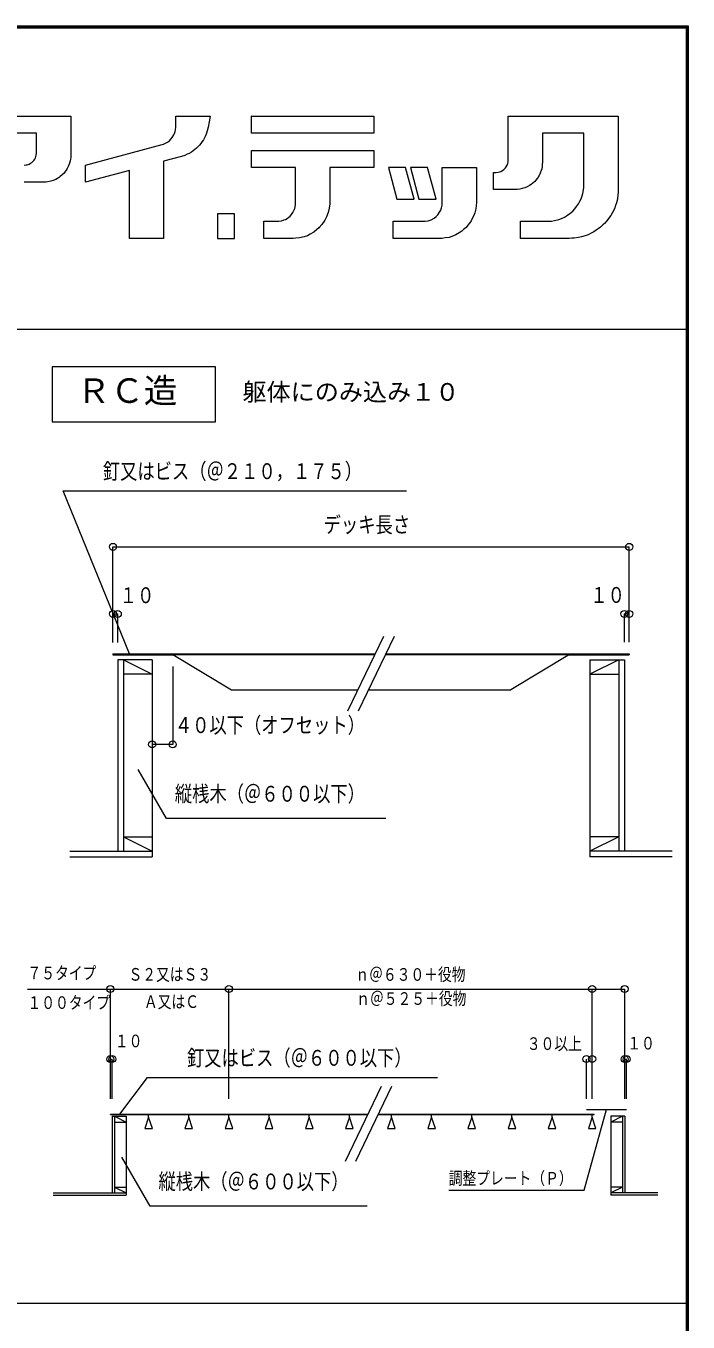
# Model space of a CAD drawing. Units: millimetres, scale not verified. Extents: x -282 to 282, y -197 to 197.
# Drawn here: x 213.2 to 282.5, y 61.4 to 196.9 of the extents above; entities that cross this region are included whole.
import ezdxf
from ezdxf.enums import TextEntityAlignment as Align

# ---------------------------------------------------------------- set-up
doc = ezdxf.new("R2010")
doc.units = ezdxf.units.MM
doc.header["$LTSCALE"] = 0.5
doc.layers.add('0-1_M2-1-0', color=7, linetype='Continuous', lineweight=18)
doc.styles.add('ＭＳ ゴシック', font='')
doc.styles.get('ＭＳ ゴシック').set_extended_font_data('MS Gothic')

msp = doc.modelspace()

# ---------------------------------------------------------------- linework, layer by layer
at = {"layer": '0-1_M2-1-0'}
for p, q in [((-282.494, 196.8955), (282.4621, 196.8955)), ((-282.424, 196.8255), (282.3921, 196.8255)), ((-282.354, 196.7555), (282.3221, 196.7555)), ((-282.284, 196.6855), (282.2521, 196.6855)), ((282.2521, 196.6855), (282.2521, -196.6957)), ((282.3221, 196.7555), (282.3221, -196.7657)), ((282.3921, 196.8255), (282.3921, -196.8357)), ((-282.284, 165.1855), (282.4621, 165.1855)), ((222.3006, 132.4489), (222.3006, 142.4356)), ((222.3006, 142.4356), (276.3007, 142.4356)), ((276.3007, 132.4737), (276.3007, 142.4356)), ((222.3006, 135.4268), (222.8006, 135.4268)), ((222.8006, 132.4489), (222.8006, 135.4268)), ((275.8007, 132.4737), (275.8007, 135.4268)), ((276.3007, 135.4268), (275.8007, 135.4268)), ((250.6156, 133.0858), (246.85, 125.2538)), ((251.7252, 133.0858), (247.9596, 125.2538)), ((222.3006, 131.2445), (222.3006, 131.1428)), ((222.3006, 131.2445), (249.7303, 131.2445)), ((222.3006, 131.2045), (249.7111, 131.2045)), ((222.3006, 131.1428), (228.6526, 131.1428)), ((226.4006, 130.6428), (222.8006, 130.6428)), ((222.8006, 130.6428), (222.8006, 110.6428)), ((223.4006, 130.6428), (223.4006, 110.6428)), ((223.4006, 130.6428), (226.4006, 129.1428)), ((226.4006, 130.6428), (226.4006, 110.0428)), ((228.5506, 131.2045), (234.6853, 127.4945)), ((250.8206, 131.2045), (276.3007, 131.2045)), ((250.8399, 131.2445), (276.3007, 131.2445)), ((270.0507, 131.2045), (263.9159, 127.4945)), ((269.9486, 131.1428), (276.3007, 131.1428)), ((272.2007, 130.6428), (275.8007, 130.6428)), ((272.2007, 130.6428), (272.2007, 110.0428)), ((275.2007, 130.6428), (272.2007, 129.1428)), ((275.2007, 130.6428), (275.2007, 110.6428)), ((275.8007, 130.6428), (275.8007, 110.6428)), ((276.3007, 131.2445), (276.3007, 131.1428)), ((226.4006, 129.1428), (223.4006, 129.1428)), ((272.2007, 129.1428), (275.2007, 129.1428)), ((234.6853, 127.4945), (247.9273, 127.4945)), ((249.0369, 127.4945), (263.9159, 127.4945)), ((223.4006, 112.1428), (226.4006, 112.1428)), ((223.4006, 112.1428), (226.4006, 110.6428)), ((275.2007, 112.1428), (272.2007, 112.1428)), ((275.2007, 112.1428), (272.2007, 110.6428)), ((217.8006, 110.6428), (226.4006, 110.6428)), ((217.8006, 110.0428), (226.4006, 110.0428)), ((280.8007, 110.6428), (272.2007, 110.6428)), ((280.8007, 110.0428), (272.2007, 110.0428)), ((213.3588, 96.2193), (275.8278, 96.2193)), ((222.0278, 88.8973), (222.0278, 96.2193)), ((234.4278, 84.7262), (234.4278, 96.2193)), ((272.4278, 84.7262), (272.4278, 96.2193)), ((222.2278, 84.7262), (222.2278, 88.8973)), ((271.8278, 84.7262), (271.8278, 88.8973)), ((275.8278, 88.8973), (276.0278, 88.8973)), ((276.0278, 84.7262), (276.0278, 88.8973)), ((250.3428, 86.0238), (246.5772, 78.1919)), ((251.4524, 86.0238), (247.6867, 78.1919)), ((222.0278, 83.1327), (248.9527, 83.1327)), ((222.0278, 83.1167), (222.0278, 83.1327)), ((222.0278, 83.1167), (248.945, 83.1167)), ((222.2278, 82.9167), (223.6678, 82.9167)), ((222.2278, 82.9167), (222.2278, 74.9167)), ((222.4678, 82.9167), (222.4678, 74.9167)), ((222.4678, 82.9167), (223.6678, 82.3167)), ((223.6678, 82.9167), (223.6678, 74.6767)), ((226.0278, 82.8327), (226.0278, 83.1167)), ((230.2278, 82.8327), (230.2278, 83.1167)), ((234.4278, 82.8327), (234.4278, 83.1167)), ((238.6278, 82.8327), (238.6278, 83.1167)), ((242.8278, 82.8327), (242.8278, 83.1167)), ((247.0278, 82.8327), (247.0278, 83.1167)), ((250.0546, 83.1167), (272.6278, 83.1167)), ((250.0623, 83.1327), (272.6278, 83.1327)), ((251.4278, 82.8327), (251.4278, 83.1167)), ((255.6278, 82.8327), (255.6278, 83.1167)), ((259.8278, 82.8327), (259.8278, 83.1167)), ((264.0278, 82.8327), (264.0278, 83.1167)), ((268.2278, 82.8327), (268.2278, 83.1167)), ((271.8278, 83.6327), (276.0278, 83.6327)), ((271.8278, 83.6087), (271.8278, 83.6327)), ((271.8278, 83.6087), (276.0278, 83.6087)), ((272.4278, 82.8327), (272.4278, 83.1167)), ((272.6278, 83.1167), (272.6278, 83.1327)), ((275.8278, 82.9167), (274.3878, 82.9167)), ((274.3878, 82.9167), (274.3878, 74.6767)), ((275.5878, 82.9167), (274.3878, 82.3167)), ((275.5878, 82.9167), (275.5878, 74.9167)), ((275.8278, 82.9167), (275.8278, 74.9167)), ((276.0278, 83.6327), (276.0278, 83.6087)), ((222.4678, 82.3167), (223.6678, 82.3167)), ((275.5878, 82.3167), (274.3878, 82.3167)), ((216.0278, 74.9167), (223.6678, 74.9167)), ((216.0278, 74.6767), (223.6678, 74.6767)), ((222.4678, 75.5167), (223.6678, 75.5167)), ((222.4678, 75.5167), (223.6678, 74.9167)), ((275.5878, 75.5167), (274.3878, 75.5167)), ((275.5878, 75.5167), (274.3878, 74.9167)), ((279.288, 74.9167), (274.3878, 74.9167)), ((279.288, 74.6767), (274.3878, 74.6767)), ((0.089, 63.372), (282.2521, 63.372))]:
    msp.add_line(p, q, dxfattribs=at)
at = {"layer": '0-1_M2-1-0', "color": 1}
for p, q in [((236.8094, 187.4664), (236.8002, 187.4572)), ((275.1241, 187.4664), (275.1441, 187.4465)), ((249.5815, 185.6863), (249.5723, 185.6771)), ((243.9283, 175.866), (243.8195, 175.7573)), ((259.2317, 175.828), (259.2308, 175.827))]:
    msp.add_line(p, q, dxfattribs=at)
at = {"layer": '0-1_M2-1-0'}
for points in [[(282.4621, 196.8955), (282.4621, -196.9057), (-282.494, -196.9057), (-282.494, 196.8955)], [(224.0412, 131.2468), (217.1014, 148.2956), (252.9892, 148.2956)], [(228.5506, 129.9205), (228.5506, 121.7919), (226.4006, 121.7919)], [(250.8571, 114.0612), (227.9032, 114.0612), (224.9351, 119.1633)], [(275.8278, 84.7262), (275.8278, 88.8973), (275.8278, 96.2193)], [(222.0278, 84.7262), (222.0278, 88.8973), (222.2278, 88.8973)], [(223.0132, 83.136), (225.8994, 86.9719), (256.2355, 86.9719)], [(257.4226, 75.1836), (271.5969, 75.1836), (273.9278, 83.6087)], [(248.9024, 73.5297), (226.1896, 73.5297), (223.2215, 78.6318)]]:
    msp.add_lwpolyline(points, dxfattribs=at)
at = {"layer": '0-1_M2-1-0', "color": 1}
for points in [[(204.5914, 187.4664), (214.3051, 187.4664), (217.8839, 187.4664), (217.8839, 185.6771), (217.8839, 183.6321), (217.8764, 183.1719), (217.854, 182.9674), (217.8216, 182.7885), (217.7584, 182.5456), (217.6963, 182.3667), (217.6202, 182.1878), (217.5095, 181.9961), (217.4203, 181.8299), (217.3021, 181.6638), (217.2061, 181.4976), (217.0019, 181.3314), (216.7926, 181.1525), (216.708, 181.0895), (216.5112, 180.9608), (216.3246, 180.8589), (216.0434, 180.7376), (215.8162, 180.654), (215.4938, 180.5964), (215.2893, 180.573)], [(264.8639, 179.8232), (264.5739, 179.8025), (264.4078, 179.7977), (262.1071, 179.7977), (262.1071, 181.587), (262.3628, 181.587), (262.58, 181.6057), (262.7206, 181.6382), (262.8637, 181.6893), (263.0563, 181.7916), (263.1934, 181.8938), (263.3448, 182.0472), (263.4384, 182.175), (263.5342, 182.3539), (263.5898, 182.5073), (263.6409, 182.7118), (263.6409, 187.4664), (267.2197, 187.4664), (271.5653, 187.4664), (275.1441, 187.4664), (275.1441, 185.6771), (275.1441, 180.3089), (275.1441, 179.7977), (275.1348, 179.4909), (275.113, 179.2353), (275.065, 178.7752), (274.9649, 178.4173), (274.8576, 178.1105), (274.7478, 177.7787), (274.5481, 177.4022), (274.3644, 177.084), (274.1406, 176.7557), (273.9599, 176.5257), (273.7074, 176.2445), (273.5528, 176.0911), (273.3079, 175.861), (273.0607, 175.6792), (272.8447, 175.5287), (272.6006, 175.3597), (272.2427, 175.1881)], [(213.027, 182.3539), (213.2072, 182.3667), (213.321, 182.3882), (213.5279, 182.4562), (213.6793, 182.5329), (213.8106, 182.6223), (213.9521, 182.7502), (214.059, 182.878), (214.1263, 182.9802), (214.1869, 183.0953), (214.2462, 183.2486), (214.2819, 183.3892), (214.3019, 183.5426), (214.3051, 183.6321), (214.3051, 185.6771), (204.5914, 185.6771)], [(267.7309, 176.4745), (267.9993, 176.484), (268.1729, 176.5001), (268.485, 176.5494), (268.9318, 176.6535), (269.2263, 176.7782), (269.5422, 176.9091), (269.8504, 177.1136), (270.0981, 177.2925), (270.3918, 177.5482), (270.6259, 177.7782), (270.7984, 178.0083), (271.0061, 178.315), (271.1486, 178.5707), (271.2713, 178.8365), (271.3805, 179.133), (271.4532, 179.3887), (271.5238, 179.7465), (271.5653, 180.0022), (271.5653, 180.3089), (271.5653, 185.6771), (267.2197, 185.6771), (267.2197, 182.6095), (267.2139, 182.4306), (267.1898, 182.2006), (267.146, 181.9705), (267.098, 181.7916), (266.9958, 181.5104), (266.9124, 181.3314), (266.7669, 181.0795), (266.6762, 180.948), (266.5335, 180.7691), (266.4144, 180.6398), (266.2232, 180.4623), (266.0566, 180.3318), (265.8682, 180.2067), (265.6334, 180.0789), (265.3919, 179.9756), (265.1108, 179.887), (264.8639, 179.8232)], [(215.2893, 180.573), (213.027, 180.5645)], [(272.2427, 175.1881), (271.9991, 175.0686), (271.7037, 174.9663), (271.2969, 174.8443), (270.9901, 174.7758), (270.5556, 174.7121), (270.3, 174.6922), (270.0315, 174.6851), (267.7309, 174.6851), (264.919, 174.6851), (264.919, 176.4745), (267.7309, 176.4745)]]:
    msp.add_lwpolyline(points, dxfattribs=at)
for points in [[(227.5977, 174.6851), (224.0189, 174.6851), (224.0189, 181.7974), (219.4177, 180.5645), (219.4177, 182.3539), (227.4548, 184.5074), (227.5991, 184.5523), (227.7842, 184.629), (227.9985, 184.7313), (228.1989, 184.8974), (228.3597, 185.0508), (228.5051, 185.2263), (228.6713, 185.4977), (228.7403, 185.6515), (228.805, 185.8432), (228.8412, 185.9966), (228.8758, 186.3593), (228.8758, 187.4664), (232.4546, 187.4664), (232.3518, 186.8805), (232.249, 186.2948), (232.167, 185.9327), (232.0861, 185.6771), (231.9849, 185.4214), (231.8813, 185.2042), (231.7679, 184.9997), (231.646, 184.8079), (231.496, 184.6018), (231.3601, 184.4373), (231.1933, 184.2583), (231.0319, 184.105), (230.6963, 183.8366), (230.4986, 183.696), (230.2562, 183.5661), (230.0789, 183.4787), (229.8088, 183.3665), (229.4653, 183.2568), (227.5977, 182.7564)], [(236.8002, 187.4664), (249.5815, 187.4664), (249.5815, 185.6771), (236.8002, 185.6771)], [(249.5815, 182.0983), (244.9802, 182.0983), (244.9802, 178.5195), (244.9733, 178.2895), (244.9176, 177.8293), (244.8115, 177.3948), (244.6373, 176.9346), (244.4516, 176.5768), (244.1543, 176.1422), (243.8823, 175.8099), (243.6077, 175.5798), (243.3033, 175.3498), (242.9189, 175.1197), (242.6328, 174.9663), (242.2834, 174.8578), (241.7977, 174.741), (241.4142, 174.6946), (241.1458, 174.6851), (238.0783, 174.6851), (238.0783, 176.4745), (239.4843, 176.4745), (239.6504, 176.4817), (239.9241, 176.5257), (240.1872, 176.6081), (240.3406, 176.6765), (240.5196, 176.7781), (240.6985, 176.9081), (240.8263, 177.0226), (240.9783, 177.1903), (241.1218, 177.3948), (241.2299, 177.5993), (241.3091, 177.8038), (241.3572, 177.9827), (241.393, 178.2128), (241.4015, 178.5195), (241.4015, 182.0983), (236.8002, 182.0983), (236.8002, 183.8877), (249.5815, 183.8877)], [(251.1152, 182.0983), (252.0056, 178.7752), (253.795, 178.7752), (252.9046, 182.0983)], [(260.3156, 182.0983), (260.3156, 178.3917), (260.2959, 178.1105), (260.2454, 177.7782), (260.1648, 177.3692), (260.0087, 177.0113), (259.8472, 176.679), (259.7591, 176.5267), (259.5886, 176.27), (259.4296, 176.0655), (259.2314, 175.8275), (258.9753, 175.6054), (258.784, 175.452), (258.5156, 175.2507), (258.1577, 175.07), (257.9277, 174.9676), (257.4846, 174.7874), (257.0585, 174.7285), (256.7262, 174.6781), (255.397, 174.6851), (254.8218, 174.6851), (251.6265, 174.6851), (251.6265, 176.4745), (254.8218, 176.4745), (254.9624, 176.4796), (255.2616, 176.5257), (255.6015, 176.6402), (255.9082, 176.8121), (256.0971, 176.9602), (256.2733, 177.1392), (256.4747, 177.4203), (256.5899, 177.6504), (256.6696, 177.8805), (256.7251, 178.1617), (256.739, 178.3917), (256.739, 182.0983)], [(253.4159, 182.0983), (254.3062, 178.7752), (256.0956, 178.7752), (255.2053, 182.0983)], [(233.2215, 174.6851), (235.0108, 174.6851), (235.0108, 177.2414), (233.2215, 177.2414)]]:
    msp.add_lwpolyline(points, close=True, dxfattribs=at)
at = {"layer": '0-1_M2-1-0'}
for points in [[(215.9429, 155.5111), (233.0143, 155.5111), (233.0143, 161.2499), (215.9429, 161.2499)], [(226.0278, 82.8327), (225.6278, 81.6327), (226.4278, 81.6327)], [(230.2278, 82.8327), (229.8278, 81.6327), (230.6278, 81.6327)], [(234.4278, 82.8327), (234.0278, 81.6327), (234.8278, 81.6327)], [(238.6278, 82.8327), (238.2278, 81.6327), (239.0278, 81.6327)], [(242.8278, 82.8327), (242.4278, 81.6327), (243.2278, 81.6327)], [(247.0278, 82.8327), (246.6278, 81.6327), (247.4278, 81.6327)], [(251.4278, 82.8327), (251.0278, 81.6327), (251.8278, 81.6327)], [(255.6278, 82.8327), (255.2278, 81.6327), (256.0278, 81.6327)], [(259.8278, 82.8327), (259.4278, 81.6327), (260.2278, 81.6327)], [(264.0278, 82.8327), (263.6278, 81.6327), (264.4278, 81.6327)], [(268.2278, 82.8327), (267.8278, 81.6327), (268.6278, 81.6327)], [(272.4278, 82.8327), (272.0278, 81.6327), (272.8278, 81.6327)]]:
    msp.add_lwpolyline(points, close=True, dxfattribs=at)
for centre in [(222.3006, 142.4356), (276.3007, 142.4356), (222.3006, 135.4268), (222.8006, 135.4268), (275.8007, 135.4268), (276.3007, 135.4268), (226.4006, 121.7919), (228.5506, 121.7919), (222.0278, 96.2193), (234.4278, 96.2193), (272.4278, 96.2193), (275.8278, 96.2193), (222.0278, 88.8973), (222.2278, 88.8973), (271.8278, 88.8973), (272.4278, 88.8973), (275.8278, 88.8973), (276.0278, 88.8973)]:
    msp.add_circle(centre, 0.3689, dxfattribs=at)

# ---------------------------------------------------------------- texts
at = {"layer": '0-1_M2-1-0', "style": 'ＭＳ ゴシック'}
for s, height, p in [('ＲＣ造', 2.566, (218.5282, 156.7185)), ('躯体にのみ込み１０', 1.848, (235.8469, 157.1593))]:
    msp.add_text(s, height=height, dxfattribs=at).set_placement(p, align=Align.BOTTOM_LEFT)
at = {"layer": '0-1_M2-1-0', "style": 'ＭＳ ゴシック', "width": 0.8}
for s, height, p in [('釘又はビス（＠２１０，１７５）', 1.657, (221.2423, 149.025)), ('デッキ長さ', 1.657, (244.3392, 143.4305)), ('１０', 1.657, (223.0149, 136.0585)), ('１０', 1.657, (272.2339, 136.0866)), ('４０以下（オフセット）', 1.657, (228.7719, 122.4822)), ('縦桟木（＠６００以下）', 1.657, (228.7719, 115.3062)), ('７５タイプ', 1.32, (213.3588, 96.8331)), ('Ｓ２又はＳ３', 1.32, (223.9263, 96.6973)), ('ｎ＠６３０＋役物', 1.32, (247.6587, 96.683)), ('１００タイプ', 1.32, (213.3588, 93.7437)), ('Ａ又はＣ', 1.32, (225.5383, 93.8426)), ('ｎ＠５２５＋役物', 1.32, (247.7476, 94.1681)), ('１０', 1.32, (222.5007, 89.7344)), ('３０以上', 1.32, (265.5914, 89.4516)), ('１０', 1.32, (276.1011, 89.5021)), ('釘又はビス（＠６００以下）', 1.657, (230.0403, 87.7012)), ('調整プレート（Ｐ）', 1.32, (257.4226, 75.3836)), ('縦桟木（＠６００以下）', 1.657, (227.0583, 74.7747))]:
    msp.add_text(s, height=height, dxfattribs=at).set_placement(p, align=Align.BOTTOM_LEFT)

doc.saveas('drawing.dxf')
